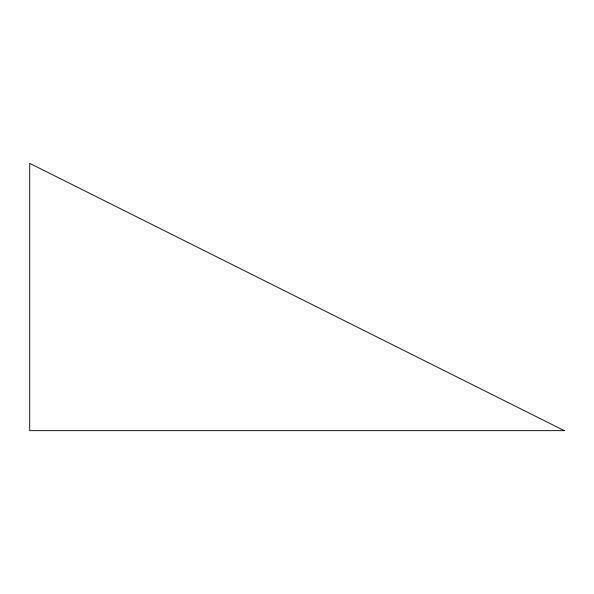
<?xml version="1.0" encoding="UTF-8"?>
<svg xmlns="http://www.w3.org/2000/svg" width="594" height="594" viewBox="0 0 594 594"><rect width="100%" height="100%" fill="white"/><g stroke="black" fill="none" stroke-linecap="round" stroke-linejoin="round"><path stroke-width="0.89" d="M564.3 430.65L29.7 430.65L29.7 163.35L564.3 430.65"/></g></svg>
